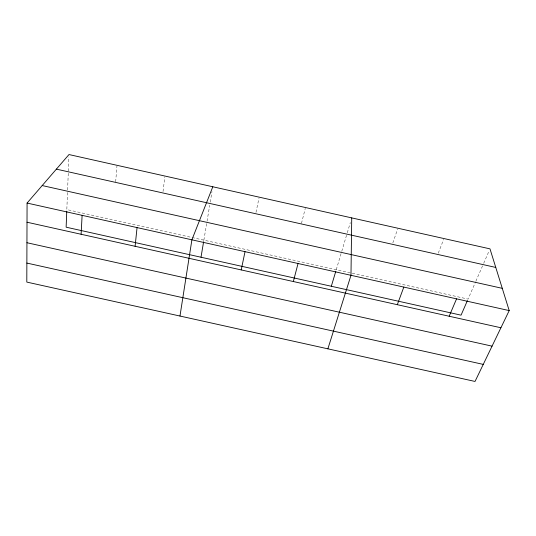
<?xml version="1.0" encoding="UTF-8"?>
<svg xmlns="http://www.w3.org/2000/svg" width="536" height="536" viewBox="0 0 536 536"><rect width="100%" height="100%" fill="white"/><g stroke="black" fill="none" stroke-linecap="round" stroke-linejoin="round"><path stroke-width="0.4" stroke-dasharray="2.68 2.01" d="M67.502 192.471L66.826 209.583L468.069 299.095L475.533 281.983M67.596 190.025L68.273 172.86M68.333 171.205L68.896 157.048M115.669 181.798L116.942 166.126M163.024 191.553L164.854 176.86M203.868 240.155L206.916 221.978M207.05 221.18L209.703 205.322M210.239 202.119L212.001 191.613M255.994 212.357L259.022 197.958M301.473 223.371L305.299 208.323M336.266 269.688L341.533 252.047M341.767 251.284L346.591 235.123M347.288 232.785L350.33 222.594M392.821 242.969L397.625 229.006M438.287 253.146L443.674 239.324M475.861 281.239L482.695 265.568M483.686 263.303L488.993 251.143"/><path stroke-width="0.8" d="M27.075 203.057L26.8 282.09L475.03 381.451L509.2 310.592L489.991 248.865L68.99 154.549L27.075 203.057L509.2 310.592M351.73 217.891L350.98 275.303L327.878 348.829M66.766 211.184L66.136 227.184L461.054 315.168L467.399 300.622M81.103 234.266L82.115 215.331M135.106 246.292L137.055 227.586M179.975 316.046L191.895 239.82L212.812 186.769M201.007 257.233L203.6 241.783M241.22 269.93L245.019 251.665M293.346 281.534L298.05 263.498M331.322 286.264L335.797 271.27M397.317 304.689L403.816 287.088M449.168 316.24L456.558 298.847M26.934 242.728L492.055 346.149M26.867 263.069L483.258 364.393M56.387 169.135L495.767 267.437M42.197 185.556L502.272 288.341M27.008 222.219L500.919 327.764"/></g></svg>
